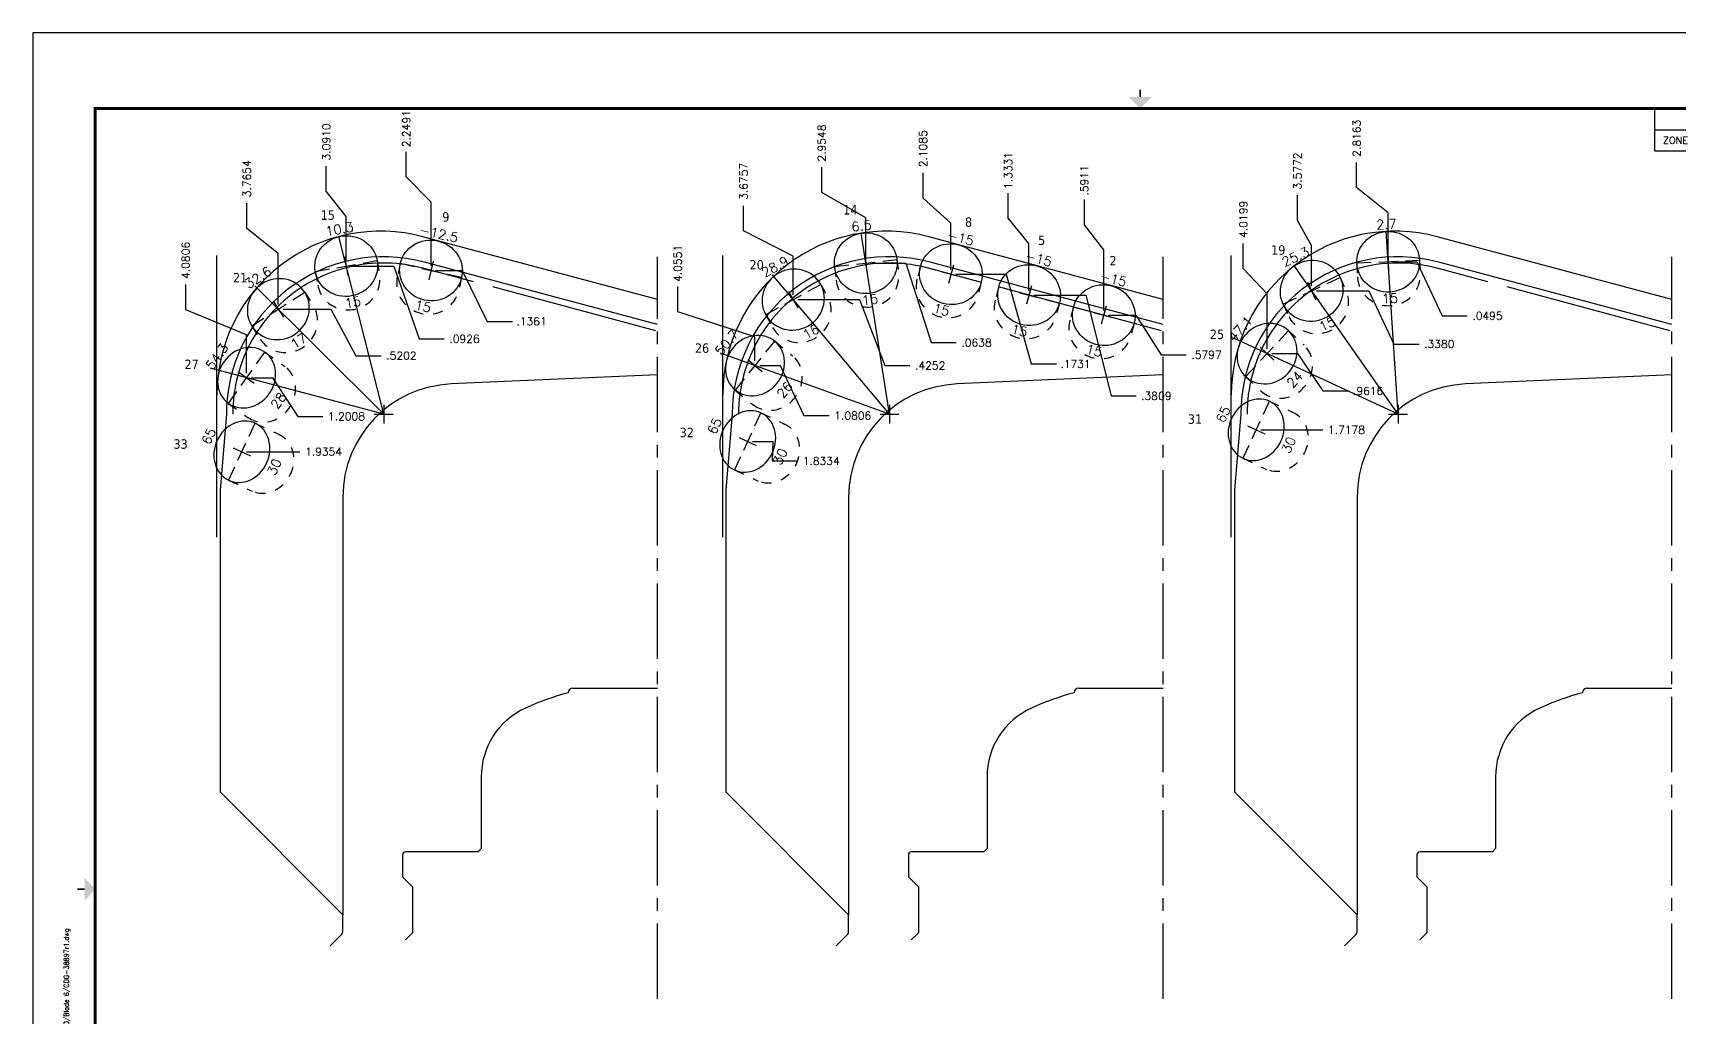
# Model space of a CAD drawing. Extents: x 25.7 to 75.8, y 0 to 21.2.
# Drawn here: x 47.66 to 64, y 7.24 to 17 of the extents above; entities that cross this region are included whole.
import ezdxf
from ezdxf.enums import TextEntityAlignment as Align

# ---------------------------------------------------------------- set-up
doc = ezdxf.new("R2010")
doc.units = 0
doc.header["$MEASUREMENT"] = 0
doc.linetypes.add('CENTER2', pattern=[1.125, 0.75, -0.125, 0.125, -0.125])
doc.linetypes.add('HIDDEN2', pattern=[0.1875, 0.125, -0.0625])
doc.layers.get('0').update_dxf_attribs({"linetype": 'CONTINUOUS'})
for name, color, linetype, true_color in [('Blade_4', 7, 'CONTINUOUS', 0x00cccc), ('Blade_5', 7, 'CONTINUOUS', 0x0066cc), ('Blade_6', 190, 'CONTINUOUS', 0x7f00ff)]:
    doc.layers.add(name, color=color, linetype=linetype, true_color=true_color)
for name, color, linetype in [('CLine', 5, 'CENTER2'), ('Text', 3, 'CONTINUOUS'), ('Title Block', 7, 'CONTINUOUS')]:
    doc.layers.add(name, color=color, linetype=linetype)
doc.styles.add('Block', font='tahoma.ttf')
doc.styles.add('RomanS', font='romans')
doc.dimstyles.get("Standard").update_dxf_attribs({"dimtxt": 0.078125, "dimasz": 0.125, "dimexe": 0.046875, "dimexo": 0.046875, "dimgap": 0.046875, "dimtad": 0, "dimtih": 1, "dimtoh": 1, "dimdec": 4, "dimzin": 4, "dimdsep": 46, "dimtxsty": 'RomanS', "dimcen": 0.09375, "dimclre": 9, "dimazin": 1, "dimtfac": 1, "dimtdec": 4, "dimtofl": 0, "dimtmove": 0, "dimatfit": 1, "dimfxl": 1, "dimtolj": 1, "dimtzin": 0, "dimarcsym": 0})

# ---------------------------------------------------------------- blocks, each defined once
blk = doc.blocks.new('CMark')
at = {"layer": 'CLine'}
for p, q in [((-0.094, 0), (0.094, 0)), ((0, 0.094), (0, -0.094))]:
    blk.add_line(p, q, dxfattribs=at)
blk = doc.blocks.new('1613@15')
for p, q in [((-0.17, 0), (-0.312, 0)), ((0.171, 0), (0.312, 0))]:
    blk.add_line(p, q)
at = {"color": 8, "linetype": 'HIDDEN2', "ltscale": 0.5}
blk.add_line((-0.312, 0), (-0.312, -0.135), dxfattribs=at)
at = {"color": 8, "linetype": 'HIDDEN2', "ltscale": 0.5, "flags": 128}
blk.add_lwpolyline([(0.312, 0), (0.312, -0.135)], dxfattribs=at)
blk.add_ellipse((0, 0), major_axis=(-0.312, 0), ratio=0.965926, start_param=-3.141592653589793, end_param=3.141592653589793)
at = {"color": 8, "linetype": 'HIDDEN2', "ltscale": 0.5}
blk.add_ellipse((0, -0.135), major_axis=(-0.312, 0), ratio=0.965926, start_param=0, end_param=3.141593, dxfattribs=at)
blk.add_blockref('CMark', (0, 0))
at = {"style": 'RomanS'}
blk.add_text('15', height=0.094, dxfattribs=at).set_placement((0, -0.364), align=Align.MIDDLE_CENTER)
blk.add_attdef('ANG', text='', height=0.094, dxfattribs=at).set_placement((0, 0.298), align=Align.BOTTOM_CENTER)
blk = doc.blocks.new('1613@17')
for p, q in [((-0.17, 0), (-0.313, 0)), ((0.171, 0), (0.312, 0))]:
    blk.add_line(p, q)
at = {"color": 8, "linetype": 'HIDDEN2', "ltscale": 0.5}
blk.add_line((-0.313, 0), (-0.313, -0.152), dxfattribs=at)
at = {"color": 8, "linetype": 'HIDDEN2', "ltscale": 0.5, "flags": 128}
blk.add_lwpolyline([(0.312, 0), (0.312, -0.152)], dxfattribs=at)
blk.add_ellipse((0, 0), major_axis=(-0.312, 0), ratio=0.95632, start_param=3.141593, end_param=9.424778)
at = {"color": 8, "linetype": 'HIDDEN2', "ltscale": 0.5}
blk.add_ellipse((0, -0.152), major_axis=(-0.312, 0), ratio=0.95632, start_param=0, end_param=3.141593, dxfattribs=at)
blk.add_blockref('CMark', (0, 0))
at = {"style": 'RomanS'}
blk.add_text('17', height=0.094, dxfattribs=at).set_placement((0.001, -0.373), align=Align.MIDDLE_CENTER)
blk.add_attdef('ANG', text='', height=0.094, dxfattribs=at).set_placement((0, 0.298), align=Align.BOTTOM_CENTER)
blk = doc.blocks.new('1613@28')
for p, q in [((-0.17, 0), (-0.313, 0)), ((0.171, 0), (0.312, 0))]:
    blk.add_line(p, q)
at = {"color": 8, "linetype": 'HIDDEN2', "ltscale": 0.5}
blk.add_line((-0.313, 0), (-0.313, -0.244), dxfattribs=at)
at = {"color": 8, "linetype": 'HIDDEN2', "ltscale": 0.5, "flags": 128}
blk.add_lwpolyline([(0.312, 0), (0.312, -0.244)], dxfattribs=at)
blk.add_ellipse((0, 0), major_axis=(-0.312, 0), ratio=0.882944, start_param=3.141593, end_param=9.424778)
at = {"color": 8, "linetype": 'HIDDEN2', "ltscale": 0.5}
blk.add_ellipse((0, -0.244), major_axis=(-0.312, 0), ratio=0.882944, start_param=0, end_param=3.141593, dxfattribs=at)
blk.add_blockref('CMark', (0, 0))
at = {"style": 'RomanS'}
blk.add_text('28', height=0.094, dxfattribs=at).set_placement((0, -0.389), align=Align.MIDDLE_CENTER)
blk.add_attdef('ANG', text='', height=0.094, dxfattribs=at).set_placement((0, 0.287), align=Align.BOTTOM_CENTER)
blk = doc.blocks.new('*D446')
at = {"layer": 'Blade_4', "color": 9, "linetype": 'ByBlock', "lineweight": -2, "transparency": 16777216}
for p, q in [((51.364, 15.57), (51.364, 15.82)), ((51.61, 15.32), (51.364, 15.57)), ((51.61, 14.689), (51.61, 15.32))]:
    blk.add_line(p, q, dxfattribs=at)
at = {"layer": 'Blade_4', "color": 0, "linetype": 'ByBlock', "transparency": 16777216, "insert": (51.364, 16.049), "char_height": 0.0781, "attachment_point": 5, "rotation": 90, "style": 'RomanS'}
blk.add_mtext('\\A1;2.2491', dxfattribs=at)
blk = doc.blocks.new('*D447')
at = {"layer": 'Blade_4', "color": 9, "linetype": 'ByBlock', "lineweight": -2, "transparency": 16777216}
for p, q in [((50.57, 15.428), (50.57, 15.678)), ((50.768, 15.178), (50.57, 15.428)), ((50.768, 14.732), (50.768, 15.178))]:
    blk.add_line(p, q, dxfattribs=at)
at = {"layer": 'Blade_4', "color": 0, "linetype": 'ByBlock', "transparency": 16777216, "insert": (50.57, 15.918), "char_height": 0.0781, "attachment_point": 5, "rotation": 90, "style": 'RomanS'}
blk.add_mtext('\\A1;3.0910', dxfattribs=at)
blk = doc.blocks.new('*D448')
at = {"layer": 'Blade_4', "color": 9, "linetype": 'ByBlock', "lineweight": -2, "transparency": 16777216}
for p, q in [((49.781, 15.06), (49.781, 15.31)), ((50.093, 14.81), (49.781, 15.06)), ((50.093, 14.305), (50.093, 14.81))]:
    blk.add_line(p, q, dxfattribs=at)
at = {"layer": 'Blade_4', "color": 0, "linetype": 'ByBlock', "transparency": 16777216, "insert": (49.781, 15.552), "char_height": 0.0781, "attachment_point": 5, "rotation": 90, "style": 'RomanS'}
blk.add_mtext('\\A1;3.7654', dxfattribs=at)
blk = doc.blocks.new('*D449')
at = {"layer": 'Blade_4', "color": 9, "linetype": 'ByBlock', "lineweight": -2, "transparency": 16777216}
for p, q in [((49.173, 14.252), (49.173, 14.502)), ((49.778, 14.002), (49.173, 14.252)), ((49.778, 13.624), (49.778, 14.002))]:
    blk.add_line(p, q, dxfattribs=at)
at = {"layer": 'Blade_4', "color": 0, "linetype": 'ByBlock', "transparency": 16777216, "insert": (49.173, 14.742), "char_height": 0.0781, "attachment_point": 5, "rotation": 90, "style": 'RomanS'}
blk.add_mtext('\\A1;4.0806', dxfattribs=at)
blk = doc.blocks.new('*D450')
at = {"layer": 'Blade_4', "color": 9, "linetype": 'ByBlock', "lineweight": -2, "transparency": 16777216}
for p, q in [((51.656, 14.642), (51.919, 14.642)), ((51.919, 14.642), (52.169, 14.137)), ((52.169, 14.137), (52.419, 14.137))]:
    blk.add_line(p, q, dxfattribs=at)
at = {"layer": 'Blade_4', "color": 0, "linetype": 'ByBlock', "transparency": 16777216, "insert": (52.609, 14.137), "char_height": 0.0781, "attachment_point": 5, "style": 'RomanS'}
blk.add_mtext('\\A1;.1361', dxfattribs=at)
blk = doc.blocks.new('*D451')
at = {"layer": 'Blade_4', "color": 9, "linetype": 'ByBlock', "lineweight": -2, "transparency": 16777216}
for p, q in [((50.815, 14.686), (51.242, 14.686)), ((51.242, 14.686), (51.492, 13.963)), ((51.492, 13.963), (51.742, 13.963))]:
    blk.add_line(p, q, dxfattribs=at)
at = {"layer": 'Blade_4', "color": 0, "linetype": 'ByBlock', "transparency": 16777216, "insert": (51.943, 13.963), "char_height": 0.0781, "attachment_point": 5, "style": 'RomanS'}
blk.add_mtext('\\A1;.0926', dxfattribs=at)
blk = doc.blocks.new('*D452')
at = {"layer": 'Blade_4', "color": 9, "linetype": 'ByBlock', "lineweight": -2, "transparency": 16777216}
for p, q in [((50.14, 14.258), (50.614, 14.258)), ((50.614, 14.258), (50.864, 13.796)), ((50.864, 13.796), (51.114, 13.796))]:
    blk.add_line(p, q, dxfattribs=at)
at = {"layer": 'Blade_4', "color": 0, "linetype": 'ByBlock', "transparency": 16777216, "insert": (51.316, 13.796), "char_height": 0.0781, "attachment_point": 5, "style": 'RomanS'}
blk.add_mtext('\\A1;.5202', dxfattribs=at)
blk = doc.blocks.new('1613@30')
for p, q in [((-0.17, 0), (-0.312, 0)), ((0.171, 0), (0.312, 0))]:
    blk.add_line(p, q)
at = {"color": 8, "linetype": 'HIDDEN2', "ltscale": 0.5}
blk.add_line((-0.312, 0), (-0.312, -0.26), dxfattribs=at)
at = {"color": 8, "linetype": 'HIDDEN2', "ltscale": 0.5, "flags": 128}
blk.add_lwpolyline([(0.312, 0), (0.312, -0.26)], dxfattribs=at)
at = {"extrusion": (0, 0, -1)}
blk.add_ellipse((0, 0), major_axis=(-0.312, 0), ratio=0.866025, start_param=-3.141592653589793, end_param=3.141592653589793, dxfattribs=at)
at = {"color": 8, "linetype": 'HIDDEN2', "ltscale": 0.5, "extrusion": (0, 0, -1)}
blk.add_ellipse((0, -0.26), major_axis=(-0.312, 0), ratio=0.866025, start_param=3.068877, end_param=6.355901, dxfattribs=at)
blk.add_blockref('CMark', (0, 0))
at = {"style": 'RomanS'}
blk.add_text('30', height=0.094, dxfattribs=at).set_placement((0, -0.356), align=Align.MIDDLE_CENTER)
blk.add_attdef('ANG', text='', height=0.094, dxfattribs=at).set_placement((0, 0.287), align=Align.BOTTOM_CENTER)
blk = doc.blocks.new('*D462')
at = {"layer": 'Blade_4', "color": 9, "linetype": 'ByBlock', "lineweight": -2, "transparency": 16777216}
blk.add_line((49.778, 12.843), (50.306, 12.843), dxfattribs=at)
at = {"layer": 'Blade_4', "color": 0, "linetype": 'ByBlock', "transparency": 16777216, "insert": (50.542, 12.843), "char_height": 0.0781, "attachment_point": 5, "style": 'RomanS'}
blk.add_mtext('\\A1;1.9354', dxfattribs=at)
blk = doc.blocks.new('1613@16')
for p, q in [((-0.17, 0), (-0.312, 0)), ((0.171, 0), (0.312, 0))]:
    blk.add_line(p, q)
at = {"color": 8, "linetype": 'HIDDEN2', "ltscale": 0.5}
blk.add_line((-0.312, 0), (-0.312, -0.143), dxfattribs=at)
at = {"color": 8, "linetype": 'HIDDEN2', "ltscale": 0.5, "flags": 128}
blk.add_lwpolyline([(0.312, 0), (0.312, -0.143)], dxfattribs=at)
at = {"extrusion": (0, 0, -1)}
blk.add_ellipse((0, 0), major_axis=(-0.312, 0), ratio=0.961248, start_param=-3.141592653589793, end_param=3.141592653589793, dxfattribs=at)
at = {"color": 8, "linetype": 'HIDDEN2', "ltscale": 0.5}
blk.add_ellipse((0, -0.143), major_axis=(0.312, 0), ratio=0.953717, start_param=3.141593, end_param=6.283185, dxfattribs=at)
blk.add_blockref('CMark', (0, 0))
at = {"style": 'RomanS'}
blk.add_text('16', height=0.094, dxfattribs=at).set_placement((0, -0.364), align=Align.MIDDLE_CENTER)
blk.add_attdef('ANG', text='', height=0.094, dxfattribs=at).set_placement((0, 0.298), align=Align.BOTTOM_CENTER)
blk = doc.blocks.new('1613@26')
for p, q in [((-0.17, 0), (-0.313, 0)), ((0.171, 0), (0.312, 0))]:
    blk.add_line(p, q)
at = {"color": 8, "linetype": 'HIDDEN2', "ltscale": 0.5}
blk.add_line((-0.313, 0), (-0.313, -0.228), dxfattribs=at)
at = {"color": 8, "linetype": 'HIDDEN2', "ltscale": 0.5, "flags": 128}
blk.add_lwpolyline([(0.312, 0), (0.312, -0.228)], dxfattribs=at)
blk.add_ellipse((0, 0), major_axis=(-0.312, 0), ratio=0.898784, start_param=3.141593, end_param=9.424778)
at = {"color": 8, "linetype": 'HIDDEN2', "ltscale": 0.5}
blk.add_ellipse((0, -0.228), major_axis=(-0.312, 0), ratio=0.898784, start_param=0, end_param=3.141593, dxfattribs=at)
blk.add_blockref('CMark', (0, 0))
at = {"style": 'RomanS'}
blk.add_text('26', height=0.094, dxfattribs=at).set_placement((0, -0.381), align=Align.MIDDLE_CENTER)
blk.add_attdef('ANG', text='', height=0.094, dxfattribs=at).set_placement((0, 0.287), align=Align.BOTTOM_CENTER)
blk = doc.blocks.new('*D463')
at = {"layer": 'Blade_5', "color": 9, "linetype": 'ByBlock', "lineweight": -2, "transparency": 16777216}
for p, q in [((58.1, 15.096), (58.1, 15.346)), ((58.292, 14.846), (58.1, 15.096)), ((58.292, 14.245), (58.292, 14.846))]:
    blk.add_line(p, q, dxfattribs=at)
at = {"layer": 'Blade_5', "color": 0, "linetype": 'ByBlock', "transparency": 16777216, "insert": (58.1, 15.536), "char_height": 0.0781, "attachment_point": 5, "rotation": 90, "style": 'RomanS'}
blk.add_mtext('\\A1;.5911', dxfattribs=at)
blk = doc.blocks.new('*D464')
at = {"layer": 'Blade_5', "color": 9, "linetype": 'ByBlock', "lineweight": -2, "transparency": 16777216}
for p, q in [((57.343, 15.161), (57.343, 15.411)), ((57.55, 14.911), (57.343, 15.161)), ((57.55, 14.444), (57.55, 14.911))]:
    blk.add_line(p, q, dxfattribs=at)
at = {"layer": 'Blade_5', "color": 0, "linetype": 'ByBlock', "transparency": 16777216, "insert": (57.343, 15.634), "char_height": 0.0781, "attachment_point": 5, "rotation": 90, "style": 'RomanS'}
blk.add_mtext('\\A1;1.3331', dxfattribs=at)
blk = doc.blocks.new('*D465')
at = {"layer": 'Blade_5', "color": 9, "linetype": 'ByBlock', "lineweight": -2, "transparency": 16777216}
for p, q in [((56.498, 15.36), (56.498, 15.61)), ((56.775, 15.11), (56.498, 15.36)), ((56.775, 14.652), (56.775, 15.11))]:
    blk.add_line(p, q, dxfattribs=at)
at = {"layer": 'Blade_5', "color": 0, "linetype": 'ByBlock', "transparency": 16777216, "insert": (56.498, 15.85), "char_height": 0.0781, "attachment_point": 5, "rotation": 90, "style": 'RomanS'}
blk.add_mtext('\\A1;2.1085', dxfattribs=at)
blk = doc.blocks.new('*D466')
at = {"layer": 'Blade_5', "color": 9, "linetype": 'ByBlock', "lineweight": -2, "transparency": 16777216}
for p, q in [((55.491, 15.416), (55.491, 15.666)), ((55.929, 15.166), (55.491, 15.416)), ((55.929, 14.761), (55.929, 15.166))]:
    blk.add_line(p, q, dxfattribs=at)
at = {"layer": 'Blade_5', "color": 0, "linetype": 'ByBlock', "transparency": 16777216, "insert": (55.491, 15.906), "char_height": 0.0781, "attachment_point": 5, "rotation": 90, "style": 'RomanS'}
blk.add_mtext('\\A1;2.9548', dxfattribs=at)
blk = doc.blocks.new('*D467')
at = {"layer": 'Blade_5', "color": 9, "linetype": 'ByBlock', "lineweight": -2, "transparency": 16777216}
for p, q in [((54.715, 15.035), (54.715, 15.285)), ((55.208, 14.785), (54.715, 15.035)), ((55.208, 14.4), (55.208, 14.785))]:
    blk.add_line(p, q, dxfattribs=at)
at = {"layer": 'Blade_5', "color": 0, "linetype": 'ByBlock', "transparency": 16777216, "insert": (54.715, 15.526), "char_height": 0.0781, "attachment_point": 5, "rotation": 90, "style": 'RomanS'}
blk.add_mtext('\\A1;3.6757', dxfattribs=at)
blk = doc.blocks.new('*D468')
at = {"layer": 'Blade_5', "color": 9, "linetype": 'ByBlock', "lineweight": -2, "transparency": 16777216}
for p, q in [((54.061, 14.233), (54.061, 14.483)), ((54.828, 13.983), (54.061, 14.233)), ((54.828, 13.744), (54.828, 13.983))]:
    blk.add_line(p, q, dxfattribs=at)
at = {"layer": 'Blade_5', "color": 0, "linetype": 'ByBlock', "transparency": 16777216, "insert": (54.061, 14.712), "char_height": 0.0781, "attachment_point": 5, "rotation": 90, "style": 'RomanS'}
blk.add_mtext('\\A1;4.0551', dxfattribs=at)
blk = doc.blocks.new('*D469')
at = {"layer": 'Blade_5', "color": 9, "linetype": 'ByBlock', "lineweight": -2, "transparency": 16777216}
for p, q in [((58.339, 14.198), (58.612, 14.198)), ((58.612, 14.198), (58.862, 13.805)), ((58.862, 13.805), (59.112, 13.805))]:
    blk.add_line(p, q, dxfattribs=at)
at = {"layer": 'Blade_5', "color": 0, "linetype": 'ByBlock', "transparency": 16777216, "insert": (59.314, 13.805), "char_height": 0.0781, "attachment_point": 5, "style": 'RomanS'}
blk.add_mtext('\\A1;.5797', dxfattribs=at)
blk = doc.blocks.new('*D470')
at = {"layer": 'Blade_5', "color": 9, "linetype": 'ByBlock', "lineweight": -2, "transparency": 16777216}
for p, q in [((57.597, 14.397), (58.115, 14.397)), ((58.115, 14.397), (58.365, 13.397)), ((58.365, 13.397), (58.615, 13.397))]:
    blk.add_line(p, q, dxfattribs=at)
at = {"layer": 'Blade_5', "color": 0, "linetype": 'ByBlock', "transparency": 16777216, "insert": (58.815, 13.397), "char_height": 0.0781, "attachment_point": 5, "style": 'RomanS'}
blk.add_mtext('\\A1;.3809', dxfattribs=at)
blk = doc.blocks.new('*D471')
at = {"layer": 'Blade_5', "color": 9, "linetype": 'ByBlock', "lineweight": -2, "transparency": 16777216}
for p, q in [((56.822, 14.605), (57.322, 14.605)), ((57.322, 14.605), (57.572, 13.714)), ((57.572, 13.714), (57.822, 13.714))]:
    blk.add_line(p, q, dxfattribs=at)
at = {"layer": 'Blade_5', "color": 0, "linetype": 'ByBlock', "transparency": 16777216, "insert": (58.012, 13.714), "char_height": 0.0781, "attachment_point": 5, "style": 'RomanS'}
blk.add_mtext('\\A1;.1731', dxfattribs=at)
blk = doc.blocks.new('*D472')
at = {"layer": 'Blade_5', "color": 9, "linetype": 'ByBlock', "lineweight": -2, "transparency": 16777216}
for p, q in [((55.976, 14.714), (56.328, 14.714)), ((56.328, 14.714), (56.578, 13.926)), ((56.578, 13.926), (56.828, 13.926))]:
    blk.add_line(p, q, dxfattribs=at)
at = {"layer": 'Blade_5', "color": 0, "linetype": 'ByBlock', "transparency": 16777216, "insert": (57.029, 13.926), "char_height": 0.0781, "attachment_point": 5, "style": 'RomanS'}
blk.add_mtext('\\A1;.0638', dxfattribs=at)
blk = doc.blocks.new('*D473')
at = {"layer": 'Blade_5', "color": 9, "linetype": 'ByBlock', "lineweight": -2, "transparency": 16777216}
for p, q in [((55.255, 14.353), (55.868, 14.353)), ((55.868, 14.353), (56.118, 13.698)), ((56.118, 13.698), (56.368, 13.698))]:
    blk.add_line(p, q, dxfattribs=at)
at = {"layer": 'Blade_5', "color": 0, "linetype": 'ByBlock', "transparency": 16777216, "insert": (56.569, 13.698), "char_height": 0.0781, "attachment_point": 5, "style": 'RomanS'}
blk.add_mtext('\\A1;.4252', dxfattribs=at)
blk = doc.blocks.new('*D481')
at = {"layer": 'Blade_5', "color": 9, "linetype": 'ByBlock', "lineweight": -2, "transparency": 16777216}
for p, q in [((54.803, 12.945), (55.006, 12.945)), ((55.006, 12.945), (54.999, 12.751)), ((54.999, 12.751), (55.249, 12.751))]:
    blk.add_line(p, q, dxfattribs=at)
at = {"layer": 'Blade_5', "color": 0, "linetype": 'ByBlock', "transparency": 16777216, "insert": (55.486, 12.751), "char_height": 0.0781, "attachment_point": 5, "style": 'RomanS'}
blk.add_mtext('\\A1;1.8334', dxfattribs=at)
blk = doc.blocks.new('1613@24')
for p, q in [((-0.17, 0), (-0.313, 0)), ((0.171, 0), (0.312, 0))]:
    blk.add_line(p, q)
at = {"color": 8, "linetype": 'HIDDEN2', "ltscale": 0.5}
blk.add_line((-0.313, 0), (-0.313, -0.212), dxfattribs=at)
at = {"color": 8, "linetype": 'HIDDEN2', "ltscale": 0.5, "flags": 128}
blk.add_lwpolyline([(0.312, 0), (0.312, -0.212)], dxfattribs=at)
blk.add_ellipse((0, 0), major_axis=(-0.312, 0), ratio=0.913536, start_param=3.141593, end_param=9.424778)
at = {"color": 8, "linetype": 'HIDDEN2', "ltscale": 0.5}
blk.add_ellipse((0, -0.212), major_axis=(-0.312, 0), ratio=0.910656, start_param=0, end_param=3.141593, dxfattribs=at)
blk.add_blockref('CMark', (0, 0))
at = {"style": 'RomanS'}
blk.add_text('24', height=0.094, dxfattribs=at).set_placement((0, -0.376), align=Align.MIDDLE_CENTER)
blk.add_attdef('ANG', text='', height=0.094, dxfattribs=at).set_placement((0, 0.287), align=Align.BOTTOM_CENTER)
blk = doc.blocks.new('*D484')
at = {"layer": 'Blade_6', "color": 9, "linetype": 'ByBlock', "lineweight": -2, "transparency": 16777216}
for p, q in [((60.805, 15.465), (60.805, 15.715)), ((61.118, 15.215), (60.805, 15.465)), ((61.118, 14.776), (61.118, 15.215))]:
    blk.add_line(p, q, dxfattribs=at)
at = {"layer": 'Blade_6', "color": 0, "linetype": 'ByBlock', "transparency": 16777216, "insert": (60.805, 15.955), "char_height": 0.0781, "attachment_point": 5, "rotation": 90, "style": 'RomanS'}
blk.add_mtext('\\A1;2.8163', dxfattribs=at)
blk = doc.blocks.new('*D485')
at = {"layer": 'Blade_6', "color": 9, "linetype": 'ByBlock', "lineweight": -2, "transparency": 16777216}
for p, q in [((60.217, 15.139), (60.217, 15.389)), ((60.358, 14.889), (60.217, 15.139)), ((60.358, 14.487), (60.358, 14.889))]:
    blk.add_line(p, q, dxfattribs=at)
at = {"layer": 'Blade_6', "color": 0, "linetype": 'ByBlock', "transparency": 16777216, "insert": (60.217, 15.63), "char_height": 0.0781, "attachment_point": 5, "rotation": 90, "style": 'RomanS'}
blk.add_mtext('\\A1;3.5772', dxfattribs=at)
blk = doc.blocks.new('*D486')
at = {"layer": 'Blade_6', "color": 9, "linetype": 'ByBlock', "lineweight": -2, "transparency": 16777216}
for p, q in [((59.679, 14.66), (59.679, 14.91)), ((59.915, 14.41), (59.679, 14.66)), ((59.915, 13.863), (59.915, 14.41))]:
    blk.add_line(p, q, dxfattribs=at)
at = {"layer": 'Blade_6', "color": 0, "linetype": 'ByBlock', "transparency": 16777216, "insert": (59.679, 15.149), "char_height": 0.0781, "attachment_point": 5, "rotation": 90, "style": 'RomanS'}
blk.add_mtext('\\A1;4.0199', dxfattribs=at)
blk = doc.blocks.new('*D487')
at = {"layer": 'Blade_6', "color": 9, "linetype": 'ByBlock', "lineweight": -2, "transparency": 16777216}
for p, q in [((61.165, 14.729), (61.404, 14.729)), ((61.404, 14.729), (61.654, 14.192)), ((61.654, 14.192), (61.904, 14.192))]:
    blk.add_line(p, q, dxfattribs=at)
at = {"layer": 'Blade_6', "color": 0, "linetype": 'ByBlock', "transparency": 16777216, "insert": (62.105, 14.192), "char_height": 0.0781, "attachment_point": 5, "style": 'RomanS'}
blk.add_mtext('\\A1;.0495', dxfattribs=at)
blk = doc.blocks.new('*D488')
at = {"layer": 'Blade_6', "color": 9, "linetype": 'ByBlock', "lineweight": -2, "transparency": 16777216}
for p, q in [((60.405, 14.44), (60.925, 14.44)), ((60.925, 14.44), (61.175, 13.912)), ((61.175, 13.912), (61.425, 13.912))]:
    blk.add_line(p, q, dxfattribs=at)
at = {"layer": 'Blade_6', "color": 0, "linetype": 'ByBlock', "transparency": 16777216, "insert": (61.626, 13.912), "char_height": 0.0781, "attachment_point": 5, "style": 'RomanS'}
blk.add_mtext('\\A1;.3380', dxfattribs=at)
blk = doc.blocks.new('*D489')
at = {"layer": 'Blade_6', "color": 9, "linetype": 'ByBlock', "lineweight": -2, "transparency": 16777216}
for p, q in [((59.962, 13.817), (60.218, 13.817)), ((60.218, 13.817), (60.468, 13.446)), ((60.468, 13.446), (60.718, 13.446))]:
    blk.add_line(p, q, dxfattribs=at)
at = {"layer": 'Blade_6', "color": 0, "linetype": 'ByBlock', "transparency": 16777216, "insert": (60.919, 13.446), "char_height": 0.0781, "attachment_point": 5, "style": 'RomanS'}
blk.add_mtext('\\A1;.9616', dxfattribs=at)
blk = doc.blocks.new('*D496')
at = {"layer": 'Blade_6', "color": 9, "linetype": 'ByBlock', "lineweight": -2, "transparency": 16777216}
blk.add_line((59.854, 13.06), (60.469, 13.06), dxfattribs=at)
at = {"layer": 'Blade_6', "color": 0, "linetype": 'ByBlock', "transparency": 16777216, "insert": (60.704, 13.06), "char_height": 0.0781, "attachment_point": 5, "style": 'RomanS'}
blk.add_mtext('\\A1;1.7178', dxfattribs=at)
blk = doc.blocks.new('COT_cblock')
at = {"layer": 'Title Block'}
for p, q in [((16.107, 16.25), (16.107, 15.828)), ((16.107, 16.039), (21.38, 16.039)), ((16.107, 15.828), (21.38, 15.828))]:
    blk.add_line(p, q, dxfattribs=at)
at = {"layer": 'Title Block', "color": 8}
blk.add_lwpolyline([(0, 0), (22, 0), (22, 17), (0, 17)], close=True, dxfattribs=at)
at = {"layer": 'Title Block', "const_width": 0.015}
for points in [[(11, 16.438), (11, 16.363)], [(0.44, 8.5), (0.515, 8.5)]]:
    blk.add_lwpolyline(points, dxfattribs=at)
at = {"layer": 'Title Block', "const_width": 0.03}
blk.add_lwpolyline([(21.38, 16.25), (0.62, 16.25), (0.62, 0.75), (21.38, 0.75)], close=True, dxfattribs=at)
at = {"layer": 'Title Block'}
for points in [[(10.887, 16.363), (11.113, 16.363), (11, 16.25)], [(0.515, 8.387), (0.515, 8.612), (0.62, 8.5)]]:
    blk.add_solid(points, dxfattribs=at)
at = {"layer": 'Title Block', "style": 'RomanS'}
blk.add_text('ZONE', height=0.0703, dxfattribs=at).set_placement((16.317, 15.934), align=Align.MIDDLE_CENTER)
at = {"layer": 'Title Block', "color": 1, "style": 'RomanS', "flags": 8}
for tag, p in [('FNAME', (0.37, 3.75)), ('REVDATE', (0.37, 2.25)), ('USER', (0.37, 0.75))]:
    blk.add_attdef(tag, text='', height=0.047, rotation=90, dxfattribs=at).set_placement(p, align=Align.BOTTOM_LEFT)
at = {"layer": 'Title Block', "color": 3, "style": 'RomanS', "flags": 8}
for tag, height, p in [('DRAWN', 0.11, (16.95, 1.984)), ('TITL1', 0.125, (19.587, 1.684)), ('TITL2', 0.094, (19.587, 1.514)), ('TITL3', 0.094, (19.587, 1.374))]:
    blk.add_attdef(tag, text='', height=height, dxfattribs=at).set_placement(p, align=Align.MIDDLE_CENTER)
for tag, p in [('DDATE', (16.606, 1.672)), ('CHECK', (16.606, 1.406)), ('MATRL', (16.606, 1.149)), ('PDATE', (16.606, 0.883)), ('SCALE', (18.146, 0.855)), ('SHEET', (20.255, 0.855))]:
    blk.add_attdef(tag, text='', height=0.094, dxfattribs=at).set_placement(p, align=Align.MIDDLE_LEFT)
for tag, p in [('FSCM#', (18.587, 1.121)), ('DWG#', (20.06, 1.121)), ('REV#', (21.22, 1.121))]:
    blk.add_attdef(tag, text='', height=0.094, dxfattribs=at).set_placement(p, align=Align.TOP_CENTER)

msp = doc.modelspace()

# ---------------------------------------------------------------- linework, layer by layer
for p, q in [((53.85859, 14.10481), (51.54424, 14.72493)), ((58.88352, 14.10481), (56.56917, 14.72493)), ((63.93479, 14.10481), (61.62045, 14.72493)), ((49.57734, 13.21567), (49.51484, 12.46567)), ((54.60227, 13.21567), (54.53977, 12.46567)), ((59.65354, 13.21567), (59.59104, 12.46567)), ((49.51484, 12.46567), (49.51484, 9.46567)), ((54.53977, 12.46567), (54.53977, 9.46567)), ((59.59104, 12.46567), (59.59104, 9.46567)), ((53.01965, 10.49692), (53.85859, 10.49692)), ((58.04458, 10.49692), (58.88352, 10.49692)), ((63.09586, 10.49692), (63.93479, 10.49692)), ((52.10859, 9.61517), (52.10859, 8.90317)), ((57.13352, 9.61517), (57.13352, 8.90317)), ((62.18479, 9.61517), (62.18479, 8.90317)), ((49.51484, 9.46567), (50.73359, 8.24692)), ((54.53977, 9.46567), (55.75852, 8.24692)), ((59.59104, 9.46567), (60.80979, 8.24692)), ((51.32734, 8.84067), (51.32734, 8.62192)), ((52.07734, 8.87192), (51.35859, 8.87192)), ((52.07734, 8.87192), (52.10859, 8.90317)), ((56.35227, 8.84067), (56.35227, 8.62192)), ((57.10227, 8.87192), (56.38352, 8.87192)), ((57.10227, 8.87192), (57.13352, 8.90317)), ((61.40354, 8.84067), (61.40354, 8.62192)), ((62.15354, 8.87192), (61.43479, 8.87192)), ((62.15354, 8.87192), (62.18479, 8.90317)), ((51.32734, 8.62192), (51.42624, 8.52302)), ((51.42624, 8.52302), (51.42624, 8.06707)), ((56.35227, 8.62192), (56.45117, 8.52302)), ((56.45117, 8.52302), (56.45117, 8.06707)), ((61.40354, 8.62192), (61.50244, 8.52302)), ((61.50244, 8.52302), (61.50244, 8.06707)), ((50.73359, 8.07625), (50.73359, 8.24692)), ((55.75852, 8.07625), (55.75852, 8.24692)), ((60.80979, 8.07625), (60.80979, 8.24692)), ((50.72443, 8.05416), (50.60859, 7.93831)), ((51.42624, 8.06707), (51.35609, 7.99692)), ((55.74936, 8.05416), (55.63352, 7.93831)), ((56.45117, 8.06707), (56.38102, 7.99692)), ((60.80064, 8.05416), (60.68479, 7.93831)), ((61.50244, 8.06707), (61.43229, 7.99692))]:
    msp.add_line(p, q)
at = {"flags": 128}
for points in [[(51.18091, 14.71511, 0.1385732), (50.3901, 14.51486, 0.1385732)], [(52.03091, 14.52983), (51.52807, 14.66456, 0.0586699), (51.18091, 14.71511)], [(56.20584, 14.71511, 0.1385732), (55.41503, 14.51486, 0.1385732)], [(57.05584, 14.52983), (56.55299, 14.66456, 0.0586699), (56.20584, 14.71511)], [(61.25712, 14.71511, 0.1385732), (60.46631, 14.51486, 0.1385732)], [(62.10712, 14.52983), (61.60427, 14.66456, 0.0586699), (61.25712, 14.71511)], [(50.3901, 14.51486, 0.13282688), (49.8375, 13.95993, 0.13282688)], [(55.41503, 14.51486, 0.13282688), (54.86243, 13.95993, 0.13282688)], [(60.46631, 14.51486, 0.13282688), (59.91371, 13.95993, 0.13282688)], [(49.8375, 13.95993, 0.13052986), (49.63984, 13.21567)], [(54.86243, 13.95993, 0.13052986), (54.66477, 13.21567)], [(59.91371, 13.95993, 0.13052986), (59.71604, 13.21567)]]:
    msp.add_lwpolyline(points, format="xyb", dxfattribs=at)
for points in [[(53.84241, 14.04444), (52.22367, 14.47817)], [(58.86734, 14.04444), (57.2486, 14.47817)], [(63.91862, 14.04444), (62.29988, 14.47817)]]:
    msp.add_lwpolyline(points, dxfattribs=at)
at = {"linetype": 'ByBlock', "flags": 128}
for points in [[(53.85859, 13.60481), (51.80951, 13.51534, 0.40149067), (50.73359, 12.39141), (50.73359, 8.24692)], [(58.88352, 13.60481), (56.83444, 13.51534, 0.40149067), (55.75852, 12.39141), (55.75852, 8.24692)], [(63.93479, 13.60481), (61.88572, 13.51534, 0.40149067), (60.80979, 12.39141), (60.80979, 8.24692)]]:
    msp.add_lwpolyline(points, format="xyb", dxfattribs=at)
for centre, radius, start, end in [((51.13984, 13.21567), 1.5625, 75, 180), ((56.16477, 13.21567), 1.5625, 75, 180), ((61.21604, 13.21567), 1.5625, 75, 180), ((53.01965, 10.45003), 0.04689, 90, 180), ((58.04458, 10.45003), 0.04689, 90, 180), ((63.09586, 10.45003), 0.04689, 90, 180), ((52.85859, 9.61517), 0.75, 114.412854, 180), ((53.68335, 7.79806), 2.74552, 105, 114.412854), ((57.88352, 9.61517), 0.75, 114.412854, 180), ((58.70828, 7.79806), 2.74552, 105, 114.412854), ((62.93479, 9.61517), 0.75, 114.412854, 180), ((63.75956, 7.79806), 2.74552, 105, 114.412854), ((51.35859, 8.84067), 0.03125, 90, 180), ((56.38352, 8.84067), 0.03125, 90, 180), ((61.43479, 8.84067), 0.03125, 90, 180), ((50.70234, 8.07625), 0.03125, 315, 0), ((55.72727, 8.07625), 0.03125, 315, 0), ((60.77854, 8.07625), 0.03125, 315, 0)]:
    msp.add_arc(centre, radius, start, end)
at = {"layer": 'Blade_4', "linetype": 'ByBlock'}
for q in [(50.69353, 14.97824), (49.85936, 14.49076), (49.41962, 13.67254)]:
    msp.add_line((51.13984, 13.21567), q, dxfattribs=at)
at = {"layer": 'Blade_5', "linetype": 'ByBlock'}
for q in [(55.88178, 15.01252), (55.00196, 14.5977), (54.48664, 13.82087)]:
    msp.add_line((56.16477, 13.21567), q, dxfattribs=at)
at = {"layer": 'Blade_6', "linetype": 'ByBlock'}
for q in [(61.09903, 15.02987), (60.17976, 14.69385), (59.59299, 13.96526)]:
    msp.add_line((61.21604, 13.21567), q, dxfattribs=at)
at = {"layer": 'CLine'}
for p, q in [((53.85859, 7.41095), (53.85859, 14.77817)), ((58.88352, 7.41095), (58.88352, 14.77817)), ((63.93479, 7.41095), (63.93479, 14.77817))]:
    msp.add_line(p, q, dxfattribs=at)
at = {"layer": 'Text', "color": 1, "linetype": 'ByBlock'}
for p, q in [((53.85859, 14.3526), (51.52917, 14.97677)), ((58.88352, 14.3526), (56.5541, 14.97677)), ((63.93479, 14.3526), (61.60537, 14.97677)), ((49.48359, 11.99529), (49.48359, 14.79146)), ((54.50852, 11.99529), (54.50852, 14.79146)), ((59.55979, 11.99529), (59.55979, 14.79146))]:
    msp.add_line(p, q, dxfattribs=at)
for centre in [(51.10859, 13.40714), (56.13352, 13.40714), (61.18479, 13.40714)]:
    msp.add_arc(centre, 1.625, 75, 180, dxfattribs=at)

# ---------------------------------------------------------------- block references
ref = msp.add_blockref('COT_cblock', (47.65517, 0))
ref.add_attrib('FNAME', '37cx511/CapRock_Oil_Tools/Documents/Engineering EG/Component Drawings CDG/Bit Heads/Size 08.750/Blade 6/CDG-38897r1.dwg', dxfattribs={"layer": 'Title Block', "color": 1, "height": 0.047, "rotation": 90, "style": 'RomanS', "flags": 8}).set_placement((48.02517, 3.75), align=Align.BOTTOM_LEFT)
at = {"linetype": 'ByBlock'}
for p in [(51.13984, 13.21567), (56.16477, 13.21567), (61.21604, 13.21567)]:
    msp.add_blockref('CMark', p, dxfattribs=at)
at = {"layer": 'Blade_4', "linetype": 'ByBlock'}
for name, p, rotation, values in [('1613@15', (50.76763, 14.68557), 10.3, {'ANG': '10.3'}), ('1613@15', (51.60952, 14.6421), 347.5, {'ANG': '-12.5'}), ('1613@17', (50.09317, 14.25794), 32.59999999999999, {'ANG': '32.6'}), ('1613@28', (49.77795, 13.57737), 54.3, {'ANG': '54.3'}), ('1613@30', (49.73089, 12.84275), 65, {'ANG': '65'})]:
    msp.add_blockref(name, p, dxfattribs=dict(at, rotation=rotation)).add_auto_attribs(values)
at = {"layer": 'Blade_5', "linetype": 'ByBlock'}
for name, p, rotation, values in [('1613@15', (55.92874, 14.71433), 6.500000000000001, {'ANG': '6.5'}), ('1613@16', (55.20784, 14.35301), 28.9, {'ANG': '28.9'}), ('1613@26', (54.82842, 13.69761), 50.7, {'ANG': '50.7'}), ('1613@30', (54.75582, 12.94475), 65, {'ANG': '65'})]:
    msp.add_blockref(name, p, dxfattribs=dict(at, rotation=rotation)).add_auto_attribs(values)
at = {"layer": 'Blade_5', "rotation": 345}
for p in [(56.77501, 14.60507), (57.55046, 14.39729), (58.29238, 14.1985)]:
    msp.add_blockref('1613@15', p, dxfattribs=at).add_auto_attribs({'ANG': '-15'})
at = {"layer": 'Blade_6', "linetype": 'ByBlock'}
for name, p, rotation, values in [('1613@15', (61.11846, 14.72864), 2.7, {'ANG': '2.7'}), ('1613@15', (60.35763, 14.44013), 25.3, {'ANG': '25.3'}), ('1613@24', (59.91491, 13.81658), 47.1, {'ANG': '47.1'}), ('1613@30', (59.80709, 13.06035), 65, {'ANG': '65'})]:
    msp.add_blockref(name, p, dxfattribs=dict(at, rotation=rotation)).add_auto_attribs(values)

# ---------------------------------------------------------------- texts
at = {"layer": 'Blade_4', "linetype": 'ByBlock', "style": 'Block'}
for s, p in [('15', (50.51416, 15.14452)), ('9', (51.72194, 15.12688)), ('21', (49.64353, 14.52374)), ('27', (49.1617, 13.66313))]:
    msp.add_text(s, height=0.09375, dxfattribs=at).set_placement(p)
at = {"layer": 'Blade_4', "style": 'Block'}
msp.add_text('33', height=0.09375, dxfattribs=at).set_placement((49.05246, 12.87254))
at = {"layer": 'Blade_5', "linetype": 'ByBlock', "style": 'Block'}
for s, p in [('14', (55.70477, 15.19714)), ('20', (54.77479, 14.65209)), ('26', (54.23209, 13.82484))]:
    msp.add_text(s, height=0.09375, dxfattribs=at).set_placement(p)
at = {"layer": 'Blade_5', "style": 'Block'}
for s, p in [('8', (56.91477, 15.07559)), ('5', (57.64089, 14.8949)), ('2', (58.35005, 14.69161)), ('32', (54.08027, 12.98691))]:
    msp.add_text(s, height=0.09375, dxfattribs=at).set_placement(p)
at = {"layer": 'Blade_6', "linetype": 'ByBlock', "style": 'Block'}
for s, p in [('19', (59.9563, 14.79841)), ('25', (59.34732, 13.96165))]:
    msp.add_text(s, height=0.09375, dxfattribs=at).set_placement(p)
at = {"layer": 'Blade_6', "style": 'Block'}
msp.add_text('31', height=0.09375, dxfattribs=at).set_placement((59.12923, 13.11993))

# ---------------------------------------------------------------- dimensions: what is measured, and where the dimension line sits
at = {"layer": 'Blade_4', "linetype": 'ByBlock'}
for feature_location, offset, dtype, picture, middle in [((51.60952, 14.6421), (-0.24578, 1.17763), 1, '*D446', (51.36373, 16.0489)), ((50.76763, 14.68557), (-0.1974, 0.99205), 1, '*D447', (50.57023, 15.91795)), ((50.09317, 14.25794), (-0.31236, 1.05216), 1, '*D448', (49.78081, 15.55229)), ((49.77795, 13.57737), (-0.60513, 0.92419), 1, '*D449', (49.17282, 14.74188)), ((49.73089, 12.84275), (0.5749, 0), 0, '*D462', (50.5424, 12.84275)), ((50.09317, 14.25794), (1.02131, -0.46202), 0, '*D452', (51.31575, 13.79592)), ((50.76763, 14.68557), (0.97446, -0.72305), 0, '*D451', (51.94336, 13.96253)), ((51.60952, 14.6421), (0.80922, -0.50479), 0, '*D450', (52.60884, 14.13731))]:
    dim = msp.add_ordinate_dim(feature_location=feature_location, offset=offset, dtype=dtype, origin=(53.85859, 14.77817), dimstyle='Standard', dxfattribs=at)
    dim.commit()
    dim.dimension.update_dxf_attribs({"geometry": picture, "text_midpoint": middle})
msp.add_ordinate_dim(feature_location=(49.77795, 13.57737), offset=(0.75796, -0.38419), dtype=0, origin=(53.85859, 14.77817), dimstyle='Standard', dxfattribs=at).render()
at = {"layer": 'Blade_5', "linetype": 'ByBlock'}
for feature_location, offset, dtype, picture, middle in [((55.92874, 14.71433), (-0.4381, 0.9515), 1, '*D466', (55.49064, 15.90616)), ((56.77501, 14.60507), (-0.27751, 1.00507), 1, '*D465', (56.4975, 15.85047)), ((55.20784, 14.35301), (-0.4926, 0.93231), 1, '*D467', (54.71523, 15.52565)), ((57.55046, 14.39729), (-0.20719, 1.01332), 1, '*D464', (57.34327, 15.6342)), ((58.29238, 14.1985), (-0.19228, 1.14715), 1, '*D463', (58.1001, 15.53575)), ((54.82842, 13.69761), (-0.76787, 0.78492), 1, '*D468', (54.06055, 14.7117)), ((54.75582, 12.94475), (0.49359, -0.19344), 0, '*D481', (55.48601, 12.75131)), ((55.20784, 14.35301), (1.16036, -0.6547), 0, '*D473', (56.56947, 13.69831)), ((55.92874, 14.71433), (0.89913, -0.78864), 0, '*D472', (57.02914, 13.92569)), ((56.77501, 14.60507), (1.0465, -0.89098), 0, '*D471', (58.01162, 13.7141)), ((57.55046, 14.39729), (1.06504, -1.00061), 0, '*D470', (58.8149, 13.39668)), ((58.29238, 14.1985), (0.81993, -0.39346), 0, '*D469', (59.31358, 13.80504))]:
    dim = msp.add_ordinate_dim(feature_location=feature_location, offset=offset, dtype=dtype, origin=(58.88352, 14.77817), dimstyle='Standard', dxfattribs=at)
    dim.commit()
    dim.dimension.update_dxf_attribs({"geometry": picture, "text_midpoint": middle})
msp.add_ordinate_dim(feature_location=(54.82842, 13.69761), offset=(0.73651, -0.49583), dtype=0, origin=(58.88352, 14.77817), dimstyle='Standard', dxfattribs=at).render()
at = {"layer": 'Blade_6', "linetype": 'ByBlock'}
for feature_location, offset, dtype, picture, middle in [((61.11846, 14.72864), (-0.31341, 0.98621), 1, '*D484', (60.80505, 15.95518)), ((60.35763, 14.44013), (-0.14045, 0.94933), 1, '*D485', (60.21718, 15.62979)), ((59.91491, 13.81658), (-0.23586, 1.09382), 1, '*D486', (59.67905, 15.14887)), ((59.80709, 13.06035), (0.66239, 0), 0, '*D496', (60.70423, 13.06035)), ((59.91491, 13.81658), (0.80271, -0.37072), 0, '*D489', (60.91888, 13.44586)), ((60.35763, 14.44013), (1.06695, -0.52851), 0, '*D488', (61.62584, 13.91162)), ((61.11846, 14.72864), (0.78546, -0.53682), 0, '*D487', (62.10518, 14.19182))]:
    dim = msp.add_ordinate_dim(feature_location=feature_location, offset=offset, dtype=dtype, origin=(63.93479, 14.77817), dimstyle='Standard', dxfattribs=at)
    dim.commit()
    dim.dimension.update_dxf_attribs({"geometry": picture, "text_midpoint": middle})

doc.saveas('drawing.dxf')
